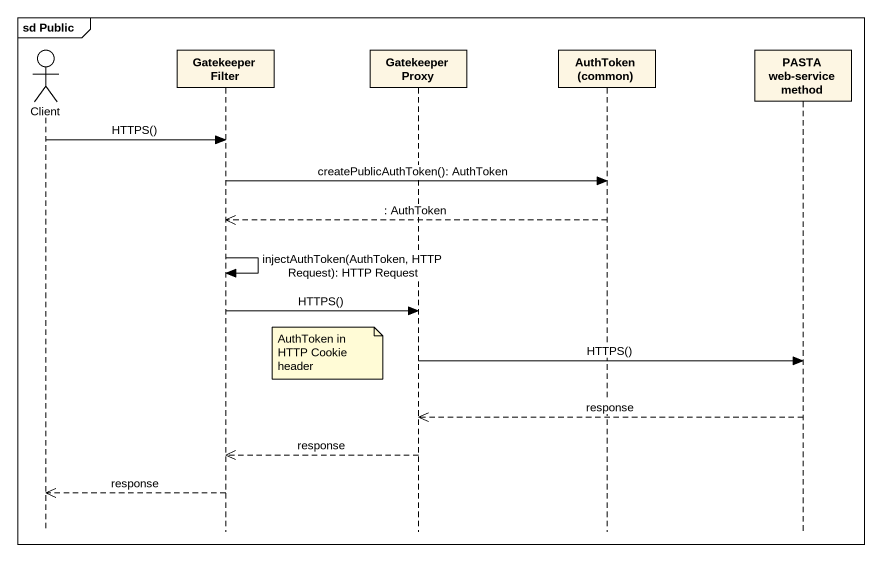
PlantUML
@startuml
mainframe sd Public
hide footbox
actor Client
participant "Gatekeeper Filter" as Gatekeeper_Filter
participant "Gatekeeper Proxy" as Gatekeeper_Proxy
participant "AuthToken (common)" as AuthToken_common
participant "PASTA web-service method" as PASTA_web_service_method

Client -> Gatekeeper_Filter : HTTPS()
Gatekeeper_Filter -> AuthToken_common : createPublicAuthToken(): AuthToken
AuthToken_common -->> Gatekeeper_Filter : : AuthToken
Gatekeeper_Filter -> Gatekeeper_Filter : injectAuthToken(AuthToken, HTTP Request): HTTP Request
Gatekeeper_Filter -> Gatekeeper_Proxy : HTTPS()
note left of Gatekeeper_Proxy : AuthToken in HTTP Cookie header
Gatekeeper_Proxy -> PASTA_web_service_method : HTTPS()
PASTA_web_service_method -->> Gatekeeper_Proxy : response
Gatekeeper_Proxy -->> Gatekeeper_Filter : response
Gatekeeper_Filter -->> Client : response
@enduml
